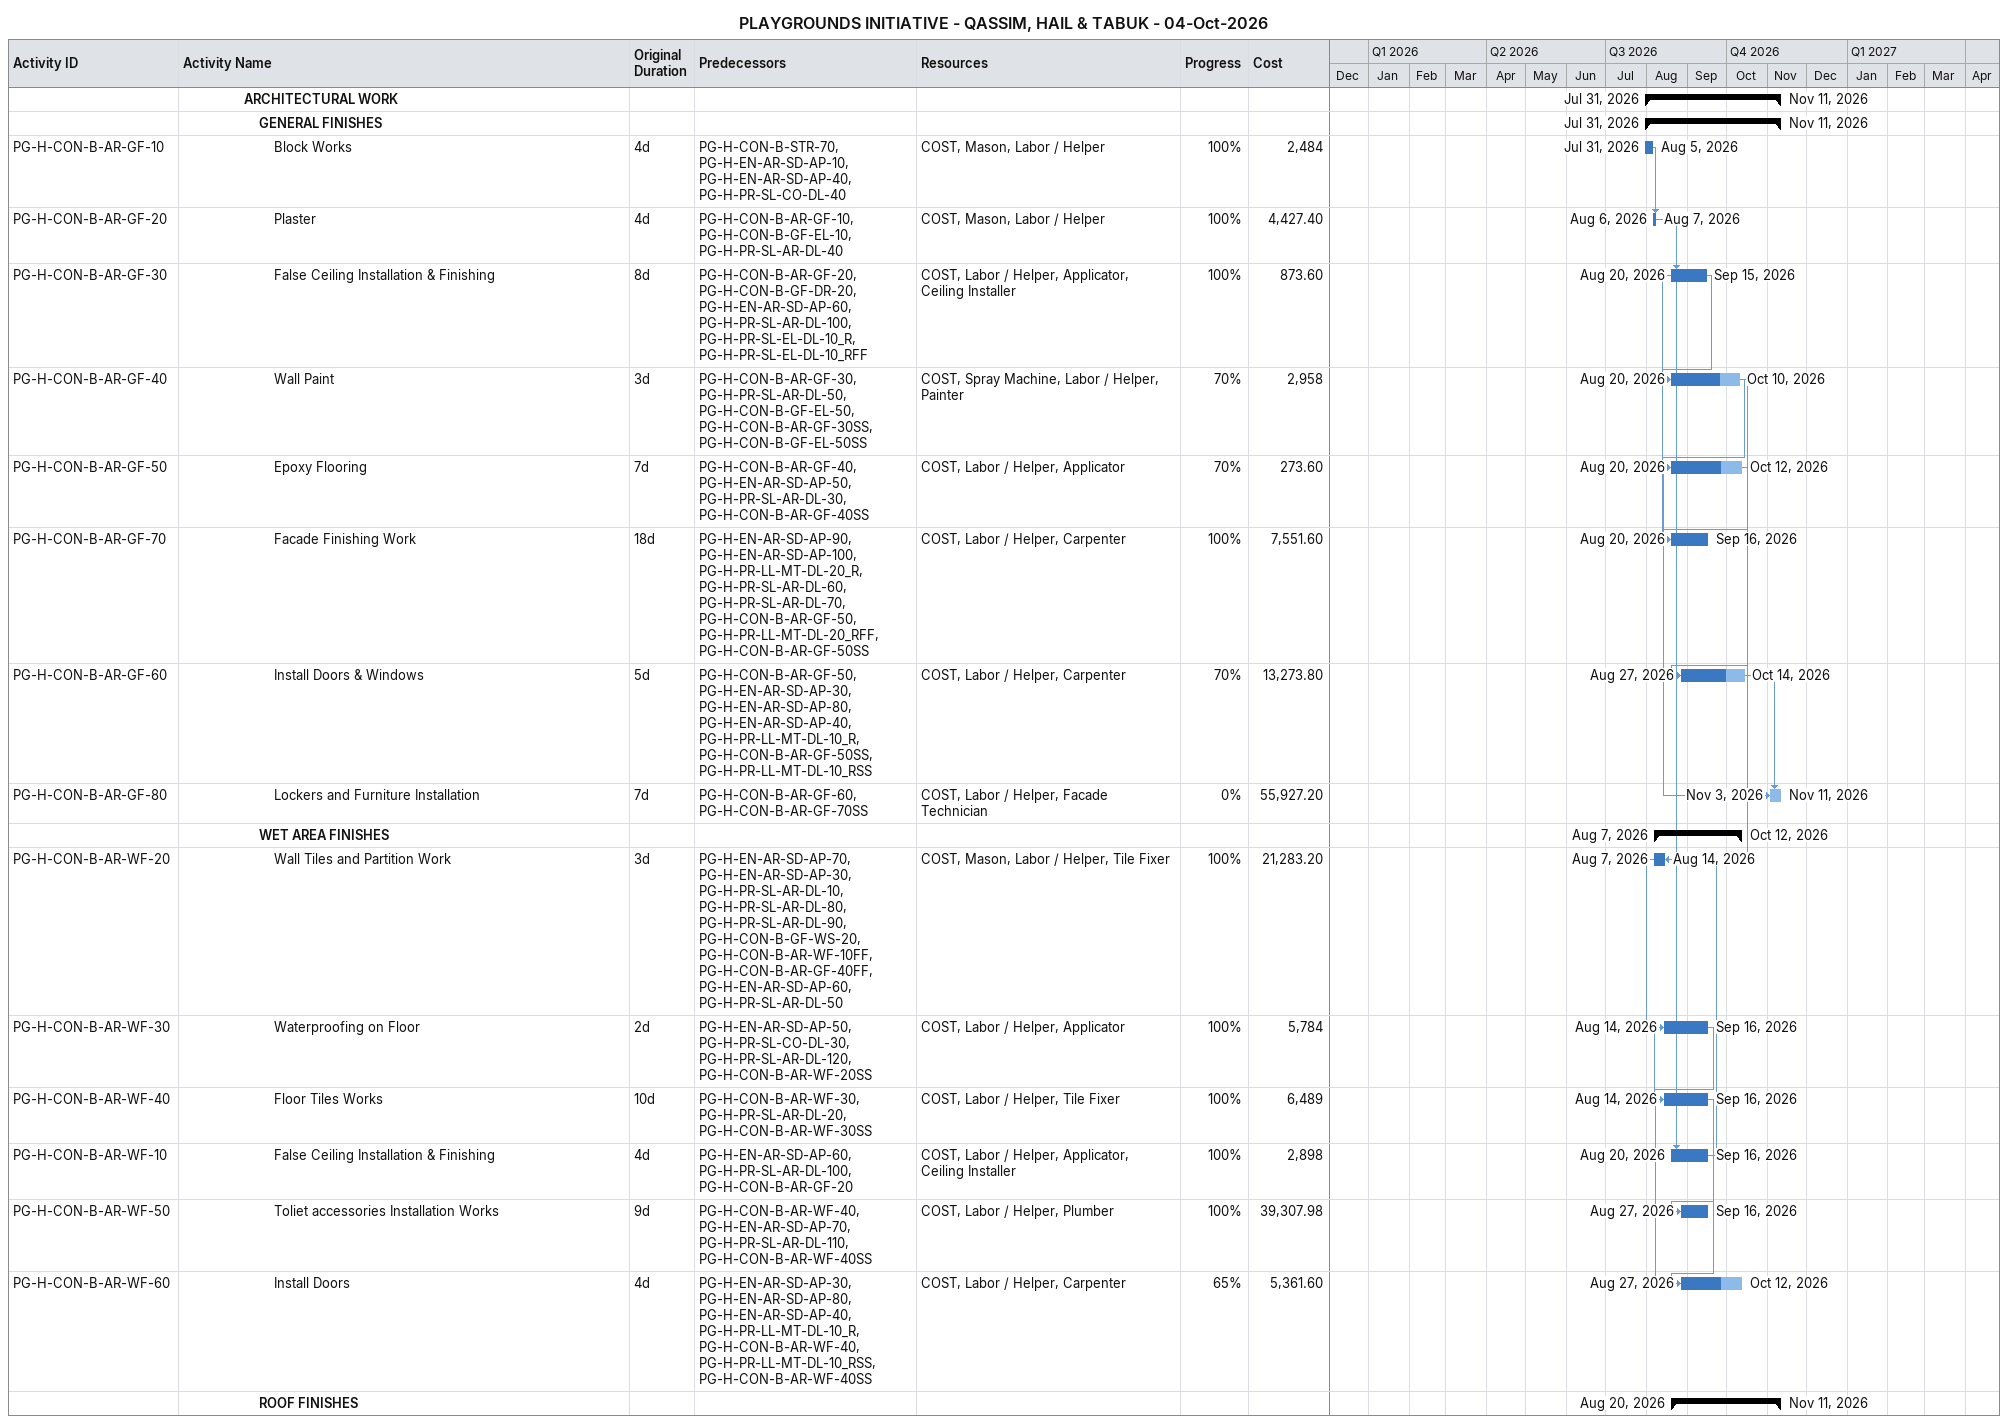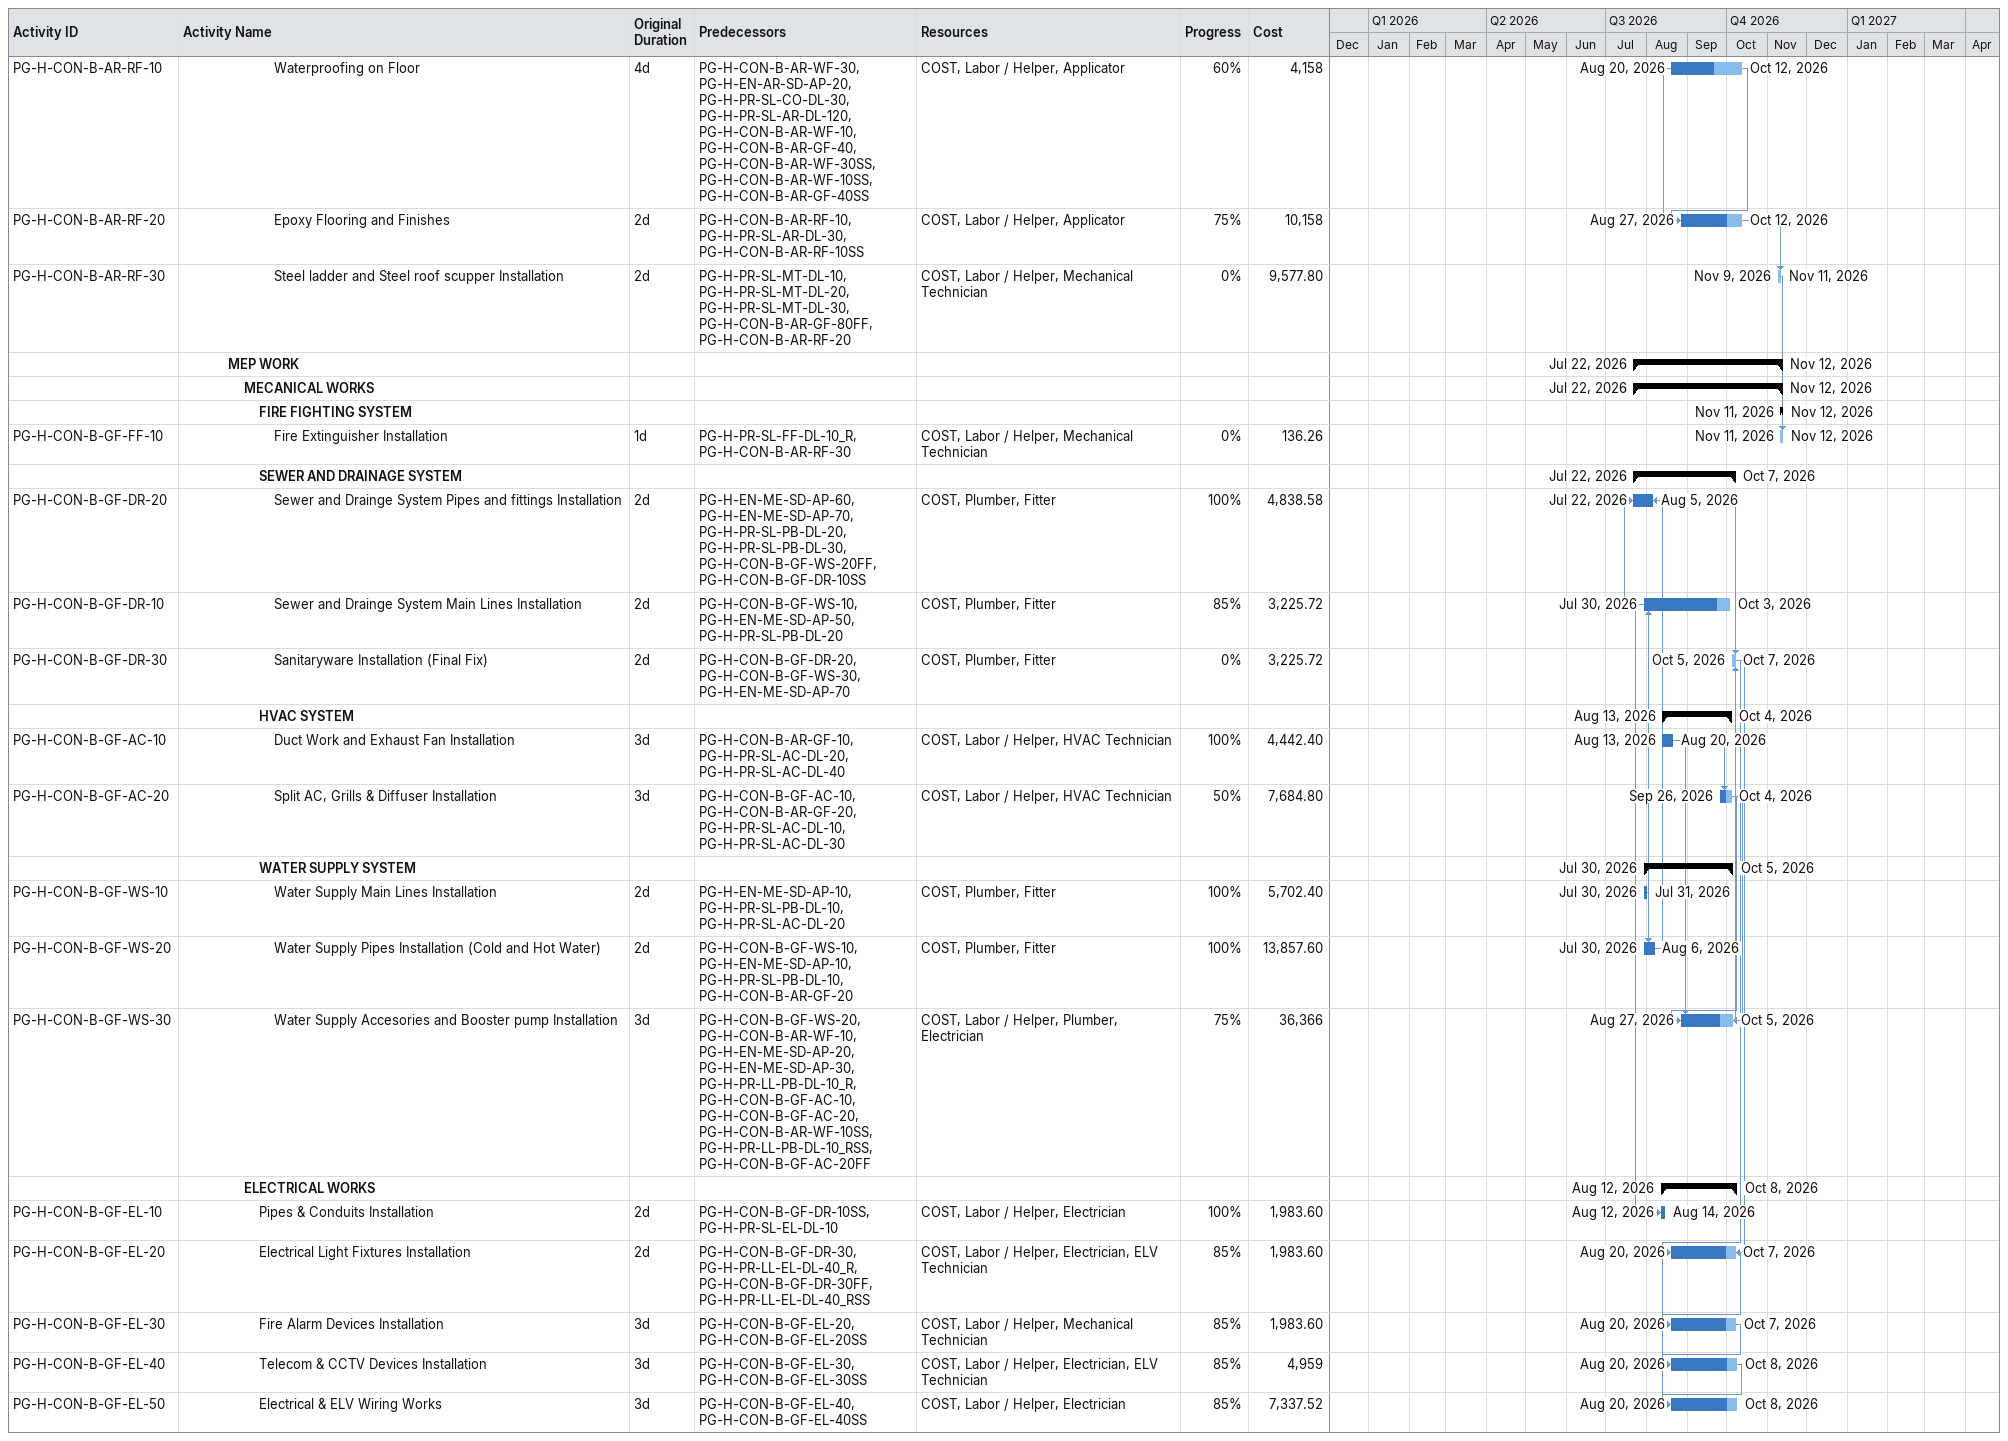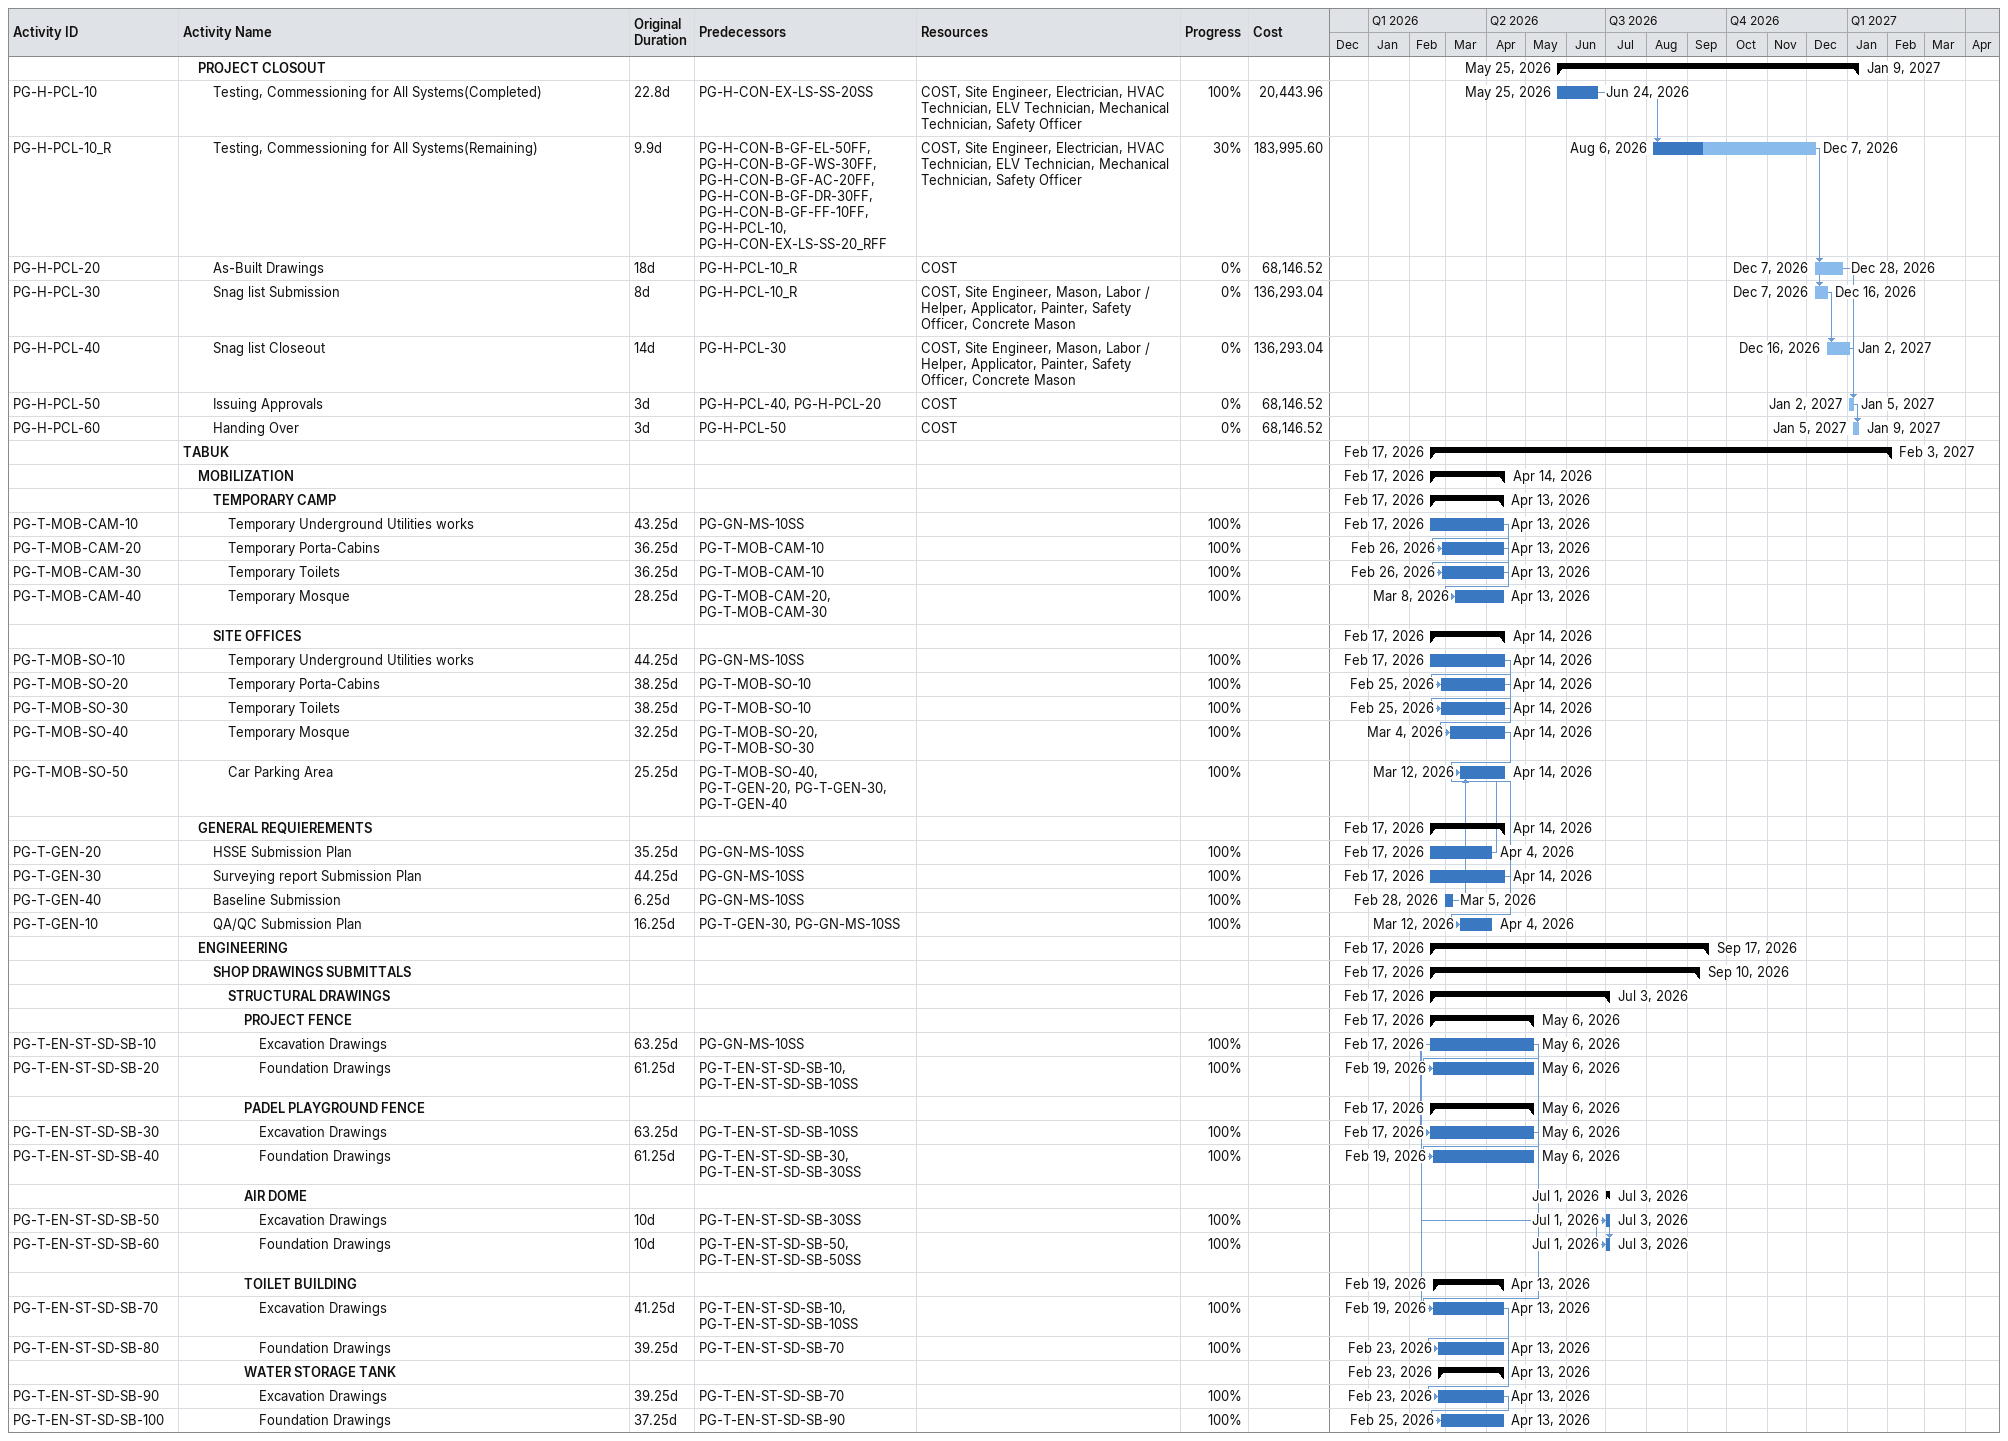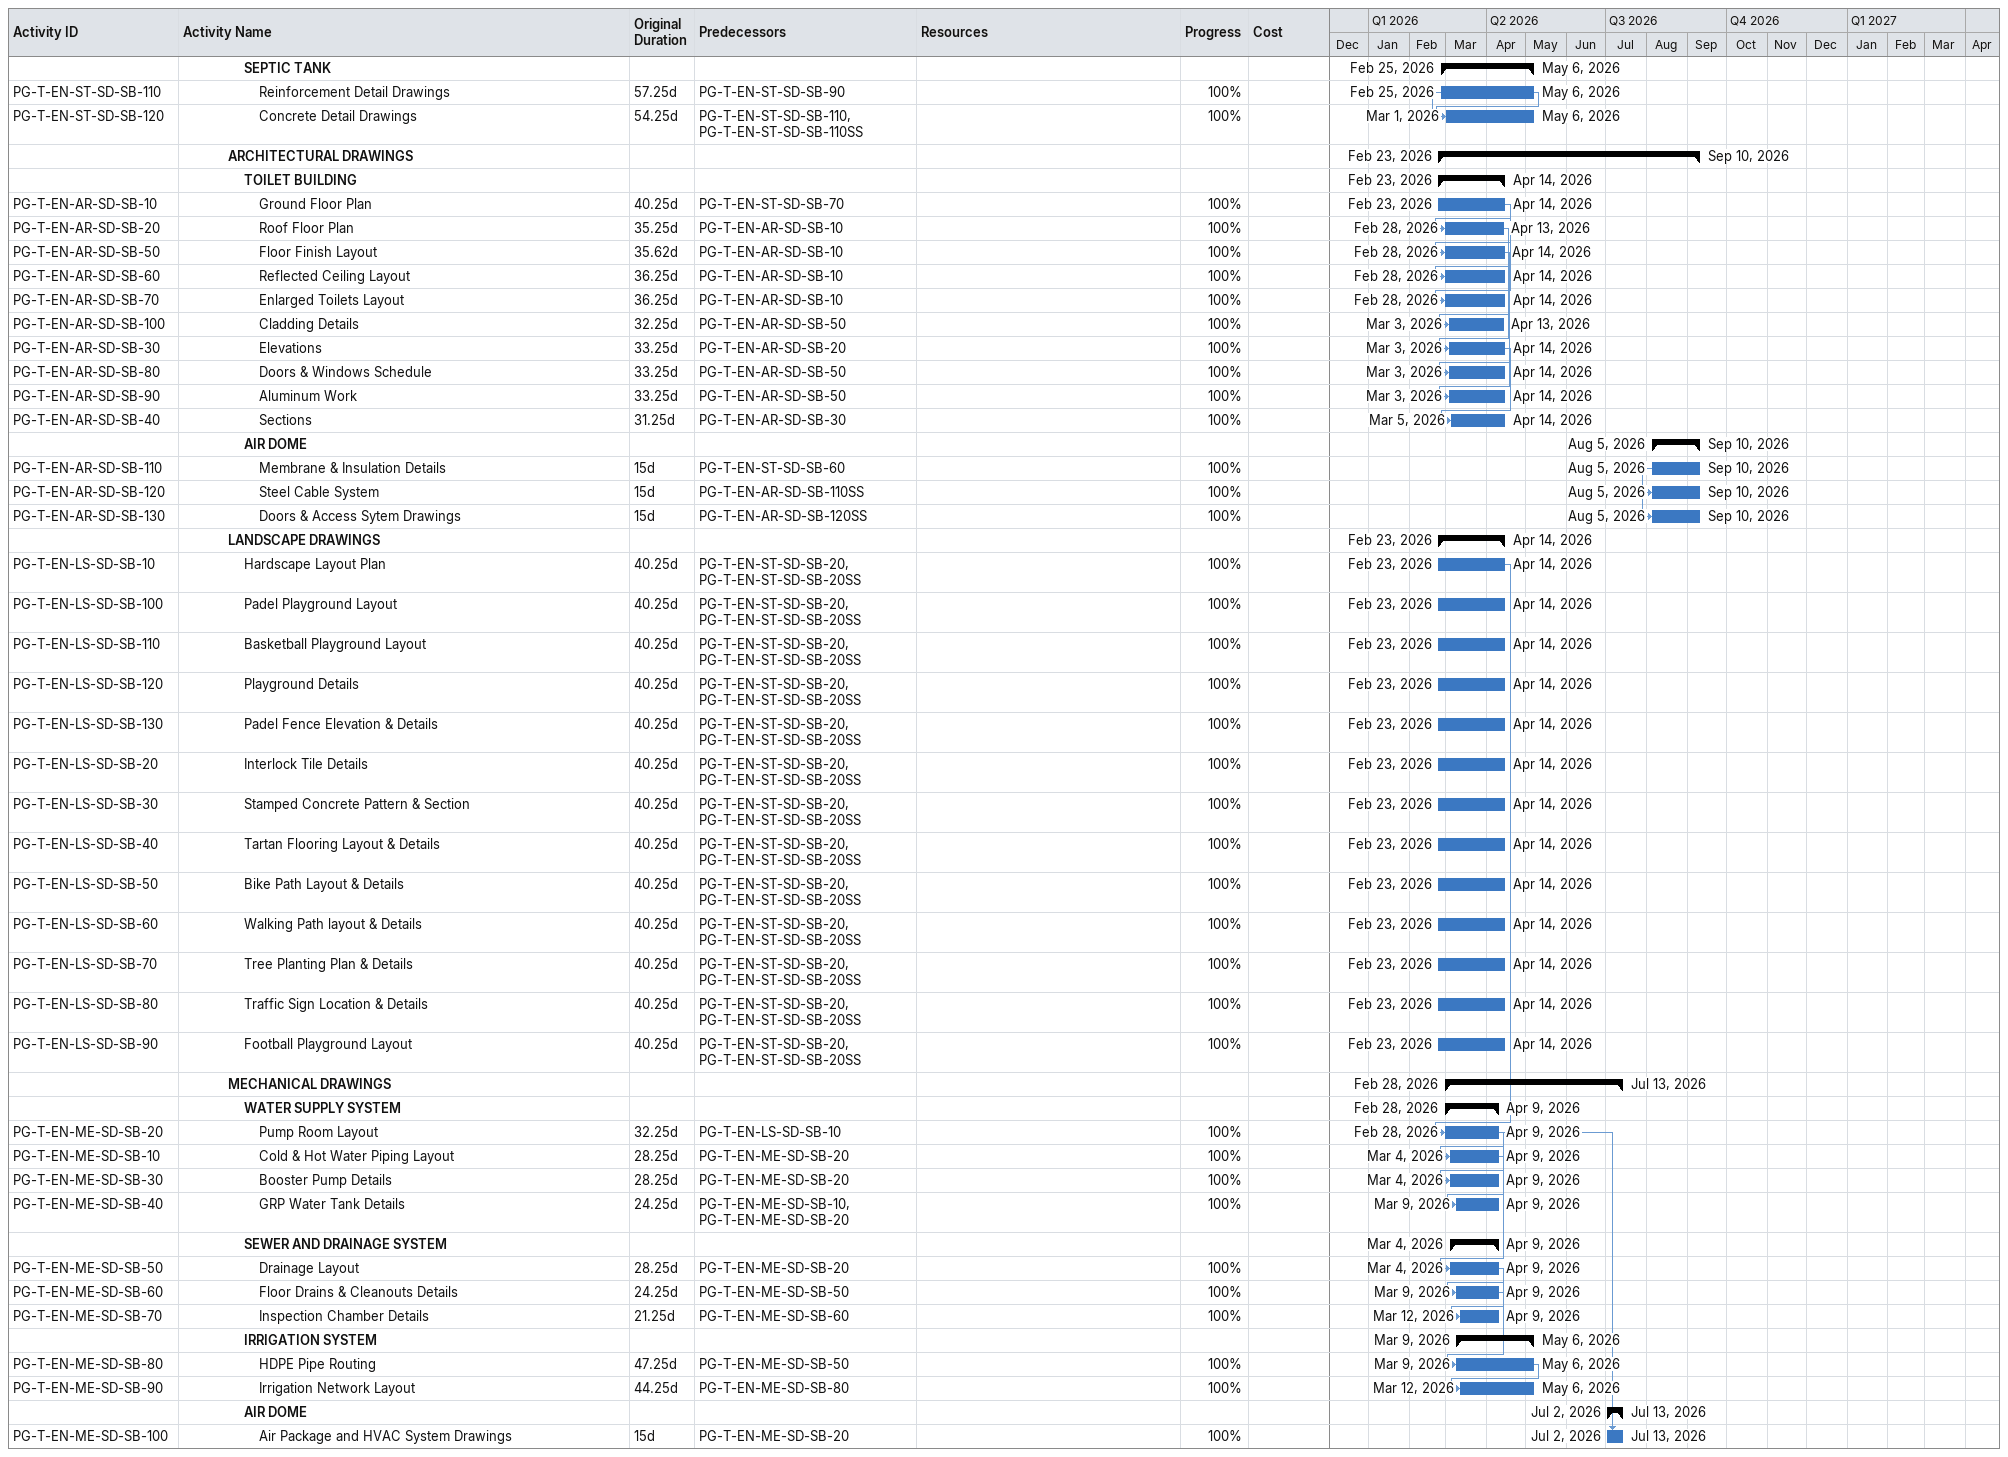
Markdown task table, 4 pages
PLAYGROUNDS INITIATIVE - QASSIM, HAIL & TABUK - 04-Oct-2026

| ID | Level | Task | Original duration | Start | Finish | Predecessors | Resources | % complete | Cost |
|---|---|---|---|---|---|---|---|---|---|
|  | 5 | **ARCHITECTURAL WORK** |  | 2026-07-31 | 2026-11-11 |  |  |  |  |
|  | 6 | **GENERAL FINISHES** |  | 2026-07-31 | 2026-11-11 |  |  |  |  |
| PG-H-CON-B-AR-GF-10 | 7 | Block Works | 4d | 2026-07-31 | 2026-08-05 | PG-H-CON-B-STR-70, PG-H-EN-AR-SD-AP-10, PG-H-EN-AR-SD-AP-40, PG-H-PR-SL-CO-DL-40 | COST, Mason, Labor / Helper | 100 | 2484 |
| PG-H-CON-B-AR-GF-20 | 7 | Plaster | 4d | 2026-08-06 | 2026-08-07 | PG-H-CON-B-AR-GF-10, PG-H-CON-B-GF-EL-10, PG-H-PR-SL-AR-DL-40 | COST, Mason, Labor / Helper | 100 | 4427.40 |
| PG-H-CON-B-AR-GF-30 | 7 | False Ceiling Installation & Finishing | 8d | 2026-08-20 | 2026-09-15 | PG-H-CON-B-AR-GF-20, PG-H-CON-B-GF-DR-20, PG-H-EN-AR-SD-AP-60, PG-H-PR-SL-AR-DL-100, PG-H-PR-SL-EL-DL-10_R, PG-H-PR-SL-EL-DL-10_RFF | COST, Labor / Helper, Applicator, Ceiling Installer | 100 | 873.60 |
| PG-H-CON-B-AR-GF-40 | 7 | Wall Paint | 3d | 2026-08-20 | 2026-10-10 | PG-H-CON-B-AR-GF-30, PG-H-PR-SL-AR-DL-50, PG-H-CON-B-GF-EL-50, PG-H-CON-B-AR-GF-30SS, PG-H-CON-B-GF-EL-50SS | COST, Spray Machine, Labor / Helper, Painter | 70 | 2958 |
| PG-H-CON-B-AR-GF-50 | 7 | Epoxy Flooring | 7d | 2026-08-20 | 2026-10-12 | PG-H-CON-B-AR-GF-40, PG-H-EN-AR-SD-AP-50, PG-H-PR-SL-AR-DL-30, PG-H-CON-B-AR-GF-40SS | COST, Labor / Helper, Applicator | 70 | 273.60 |
| PG-H-CON-B-AR-GF-70 | 7 | Facade Finishing Work | 18d | 2026-08-20 | 2026-09-16 | PG-H-EN-AR-SD-AP-90, PG-H-EN-AR-SD-AP-100, PG-H-PR-LL-MT-DL-20_R, PG-H-PR-SL-AR-DL-60, PG-H-PR-SL-AR-DL-70, PG-H-CON-B-AR-GF-50, PG-H-PR-LL-MT-DL-20_RFF, PG-H-CON-B-AR-GF-50SS | COST, Labor / Helper, Carpenter | 100 | 7551.60 |
| PG-H-CON-B-AR-GF-60 | 7 | Install Doors & Windows | 5d | 2026-08-27 | 2026-10-14 | PG-H-CON-B-AR-GF-50, PG-H-EN-AR-SD-AP-30, PG-H-EN-AR-SD-AP-80, PG-H-EN-AR-SD-AP-40, PG-H-PR-LL-MT-DL-10_R, PG-H-CON-B-AR-GF-50SS, PG-H-PR-LL-MT-DL-10_RSS | COST, Labor / Helper, Carpenter | 70 | 13273.80 |
| PG-H-CON-B-AR-GF-80 | 7 | Lockers and Furniture Installation | 7d | 2026-11-03 | 2026-11-11 | PG-H-CON-B-AR-GF-60, PG-H-CON-B-AR-GF-70SS | COST, Labor / Helper, Facade Technician | 0 | 55927.20 |
|  | 6 | **WET AREA FINISHES** |  | 2026-08-07 | 2026-10-12 |  |  |  |  |
| PG-H-CON-B-AR-WF-20 | 7 | Wall Tiles and Partition Work | 3d | 2026-08-07 | 2026-08-14 | PG-H-EN-AR-SD-AP-70, PG-H-EN-AR-SD-AP-30, PG-H-PR-SL-AR-DL-10, PG-H-PR-SL-AR-DL-80, PG-H-PR-SL-AR-DL-90, PG-H-CON-B-GF-WS-20, PG-H-CON-B-AR-WF-10FF, PG-H-CON-B-AR-GF-40FF, PG-H-EN-AR-SD-AP-60, PG-H-PR-SL-AR-DL-50 | COST, Mason, Labor / Helper, Tile Fixer | 100 | 21283.20 |
| PG-H-CON-B-AR-WF-30 | 7 | Waterproofing on Floor | 2d | 2026-08-14 | 2026-09-16 | PG-H-EN-AR-SD-AP-50, PG-H-PR-SL-CO-DL-30, PG-H-PR-SL-AR-DL-120, PG-H-CON-B-AR-WF-20SS | COST, Labor / Helper, Applicator | 100 | 5784 |
| PG-H-CON-B-AR-WF-40 | 7 | Floor Tiles Works | 10d | 2026-08-14 | 2026-09-16 | PG-H-CON-B-AR-WF-30, PG-H-PR-SL-AR-DL-20, PG-H-CON-B-AR-WF-30SS | COST, Labor / Helper, Tile Fixer | 100 | 6489 |
| PG-H-CON-B-AR-WF-10 | 7 | False Ceiling Installation & Finishing | 4d | 2026-08-20 | 2026-09-16 | PG-H-EN-AR-SD-AP-60, PG-H-PR-SL-AR-DL-100, PG-H-CON-B-AR-GF-20 | COST, Labor / Helper, Applicator, Ceiling Installer | 100 | 2898 |
| PG-H-CON-B-AR-WF-50 | 7 | Toliet accessories Installation Works | 9d | 2026-08-27 | 2026-09-16 | PG-H-CON-B-AR-WF-40, PG-H-EN-AR-SD-AP-70, PG-H-PR-SL-AR-DL-110, PG-H-CON-B-AR-WF-40SS | COST, Labor / Helper, Plumber | 100 | 39307.98 |
| PG-H-CON-B-AR-WF-60 | 7 | Install Doors | 4d | 2026-08-27 | 2026-10-12 | PG-H-EN-AR-SD-AP-30, PG-H-EN-AR-SD-AP-80, PG-H-EN-AR-SD-AP-40, PG-H-PR-LL-MT-DL-10_R, PG-H-CON-B-AR-WF-40, PG-H-PR-LL-MT-DL-10_RSS, PG-H-CON-B-AR-WF-40SS | COST, Labor / Helper, Carpenter | 65 | 5361.60 |
|  | 6 | **ROOF FINISHES** |  | 2026-08-20 | 2026-11-11 |  |  |  |  |
| PG-H-CON-B-AR-RF-10 | 7 | Waterproofing on Floor | 4d | 2026-08-20 | 2026-10-12 | PG-H-CON-B-AR-WF-30, PG-H-EN-AR-SD-AP-20, PG-H-PR-SL-CO-DL-30, PG-H-PR-SL-AR-DL-120, PG-H-CON-B-AR-WF-10, PG-H-CON-B-AR-GF-40, PG-H-CON-B-AR-WF-30SS, PG-H-CON-B-AR-WF-10SS, PG-H-CON-B-AR-GF-40SS | COST, Labor / Helper, Applicator | 60 | 4158 |
| PG-H-CON-B-AR-RF-20 | 7 | Epoxy Flooring and Finishes | 2d | 2026-08-27 | 2026-10-12 | PG-H-CON-B-AR-RF-10, PG-H-PR-SL-AR-DL-30, PG-H-CON-B-AR-RF-10SS | COST, Labor / Helper, Applicator | 75 | 10158 |
| PG-H-CON-B-AR-RF-30 | 7 | Steel ladder and Steel roof scupper Installation | 2d | 2026-11-09 | 2026-11-11 | PG-H-PR-SL-MT-DL-10, PG-H-PR-SL-MT-DL-20, PG-H-PR-SL-MT-DL-30, PG-H-CON-B-AR-GF-80FF, PG-H-CON-B-AR-RF-20 | COST, Labor / Helper, Mechanical Technician | 0 | 9577.80 |
|  | 4 | **MEP WORK** |  | 2026-07-22 | 2026-11-12 |  |  |  |  |
|  | 5 | **MECANICAL WORKS** |  | 2026-07-22 | 2026-11-12 |  |  |  |  |
|  | 6 | **FIRE FIGHTING SYSTEM** |  | 2026-11-11 | 2026-11-12 |  |  |  |  |
| PG-H-CON-B-GF-FF-10 | 7 | Fire Extinguisher Installation | 1d | 2026-11-11 | 2026-11-12 | PG-H-PR-SL-FF-DL-10_R, PG-H-CON-B-AR-RF-30 | COST, Labor / Helper, Mechanical Technician | 0 | 136.26 |
|  | 6 | **SEWER AND DRAINAGE SYSTEM** |  | 2026-07-22 | 2026-10-07 |  |  |  |  |
| PG-H-CON-B-GF-DR-20 | 7 | Sewer and Drainge System Pipes and fittings Installation | 2d | 2026-07-22 | 2026-08-05 | PG-H-EN-ME-SD-AP-60, PG-H-EN-ME-SD-AP-70, PG-H-PR-SL-PB-DL-20, PG-H-PR-SL-PB-DL-30, PG-H-CON-B-GF-WS-20FF, PG-H-CON-B-GF-DR-10SS | COST, Plumber, Fitter | 100 | 4838.58 |
| PG-H-CON-B-GF-DR-10 | 7 | Sewer and Drainge System Main Lines Installation | 2d | 2026-07-30 | 2026-10-03 | PG-H-CON-B-GF-WS-10, PG-H-EN-ME-SD-AP-50, PG-H-PR-SL-PB-DL-20 | COST, Plumber, Fitter | 85 | 3225.72 |
| PG-H-CON-B-GF-DR-30 | 7 | Sanitaryware Installation (Final Fix) | 2d | 2026-10-05 | 2026-10-07 | PG-H-CON-B-GF-DR-20, PG-H-CON-B-GF-WS-30, PG-H-EN-ME-SD-AP-70 | COST, Plumber, Fitter | 0 | 3225.72 |
|  | 6 | **HVAC SYSTEM** |  | 2026-08-13 | 2026-10-04 |  |  |  |  |
| PG-H-CON-B-GF-AC-10 | 7 | Duct Work and Exhaust Fan Installation | 3d | 2026-08-13 | 2026-08-20 | PG-H-CON-B-AR-GF-10, PG-H-PR-SL-AC-DL-20, PG-H-PR-SL-AC-DL-40 | COST, Labor / Helper, HVAC Technician | 100 | 4442.40 |
| PG-H-CON-B-GF-AC-20 | 7 | Split AC, Grills & Diffuser Installation | 3d | 2026-09-26 | 2026-10-04 | PG-H-CON-B-GF-AC-10, PG-H-CON-B-AR-GF-20, PG-H-PR-SL-AC-DL-10, PG-H-PR-SL-AC-DL-30 | COST, Labor / Helper, HVAC Technician | 50 | 7684.80 |
|  | 6 | **WATER SUPPLY SYSTEM** |  | 2026-07-30 | 2026-10-05 |  |  |  |  |
| PG-H-CON-B-GF-WS-10 | 7 | Water Supply Main Lines Installation | 2d | 2026-07-30 | 2026-07-31 | PG-H-EN-ME-SD-AP-10, PG-H-PR-SL-PB-DL-10, PG-H-PR-SL-AC-DL-20 | COST, Plumber, Fitter | 100 | 5702.40 |
| PG-H-CON-B-GF-WS-20 | 7 | Water Supply Pipes Installation (Cold and Hot Water) | 2d | 2026-07-30 | 2026-08-06 | PG-H-CON-B-GF-WS-10, PG-H-EN-ME-SD-AP-10, PG-H-PR-SL-PB-DL-10, PG-H-CON-B-AR-GF-20 | COST, Plumber, Fitter | 100 | 13857.60 |
| PG-H-CON-B-GF-WS-30 | 7 | Water Supply Accesories and Booster pump Installation | 3d | 2026-08-27 | 2026-10-05 | PG-H-CON-B-GF-WS-20, PG-H-CON-B-AR-WF-10, PG-H-EN-ME-SD-AP-20, PG-H-EN-ME-SD-AP-30, PG-H-PR-LL-PB-DL-10_R, PG-H-CON-B-GF-AC-10, PG-H-CON-B-GF-AC-20, PG-H-CON-B-AR-WF-10SS, PG-H-PR-LL-PB-DL-10_RSS, PG-H-CON-B-GF-AC-20FF | COST, Labor / Helper, Plumber, Electrician | 75 | 36366 |
|  | 5 | **ELECTRICAL WORKS** |  | 2026-08-12 | 2026-10-08 |  |  |  |  |
| PG-H-CON-B-GF-EL-10 | 6 | Pipes & Conduits Installation | 2d | 2026-08-12 | 2026-08-14 | PG-H-CON-B-GF-DR-10SS, PG-H-PR-SL-EL-DL-10 | COST, Labor / Helper, Electrician | 100 | 1983.60 |
| PG-H-CON-B-GF-EL-20 | 6 | Electrical Light Fixtures Installation | 2d | 2026-08-20 | 2026-10-07 | PG-H-CON-B-GF-DR-30, PG-H-PR-LL-EL-DL-40_R, PG-H-CON-B-GF-DR-30FF, PG-H-PR-LL-EL-DL-40_RSS | COST, Labor / Helper, Electrician, ELV Technician | 85 | 1983.60 |
| PG-H-CON-B-GF-EL-30 | 6 | Fire Alarm Devices Installation | 3d | 2026-08-20 | 2026-10-07 | PG-H-CON-B-GF-EL-20, PG-H-CON-B-GF-EL-20SS | COST, Labor / Helper, Mechanical Technician | 85 | 1983.60 |
| PG-H-CON-B-GF-EL-40 | 6 | Telecom & CCTV Devices Installation | 3d | 2026-08-20 | 2026-10-08 | PG-H-CON-B-GF-EL-30, PG-H-CON-B-GF-EL-30SS | COST, Labor / Helper, Electrician, ELV Technician | 85 | 4959 |
| PG-H-CON-B-GF-EL-50 | 6 | Electrical & ELV Wiring Works | 3d | 2026-08-20 | 2026-10-08 | PG-H-CON-B-GF-EL-40, PG-H-CON-B-GF-EL-40SS | COST, Labor / Helper, Electrician | 85 | 7337.52 |
|  | 2 | **PROJECT CLOSOUT** |  | 2026-05-25 | 2027-01-09 |  |  |  |  |
| PG-H-PCL-10 | 3 | Testing, Commessioning for All Systems(Completed) | 22.8d | 2026-05-25 | 2026-06-24 | PG-H-CON-EX-LS-SS-20SS | COST, Site Engineer, Electrician, HVAC Technician, ELV Technician, Mechanical Technician, Safety Officer | 100 | 20443.96 |
| PG-H-PCL-10_R | 3 | Testing, Commessioning for All Systems(Remaining) | 9.9d | 2026-08-06 | 2026-12-07 | PG-H-CON-B-GF-EL-50FF, PG-H-CON-B-GF-WS-30FF, PG-H-CON-B-GF-AC-20FF, PG-H-CON-B-GF-DR-30FF, PG-H-CON-B-GF-FF-10FF, PG-H-PCL-10, PG-H-CON-EX-LS-SS-20_RFF | COST, Site Engineer, Electrician, HVAC Technician, ELV Technician, Mechanical Technician, Safety Officer | 30 | 183995.60 |
| PG-H-PCL-20 | 3 | As-Built Drawings | 18d | 2026-12-07 | 2026-12-28 | PG-H-PCL-10_R | COST | 0 | 68146.52 |
| PG-H-PCL-30 | 3 | Snag list Submission | 8d | 2026-12-07 | 2026-12-16 | PG-H-PCL-10_R | COST, Site Engineer, Mason, Labor / Helper, Applicator, Painter, Safety Officer, Concrete Mason | 0 | 136293.04 |
| PG-H-PCL-40 | 3 | Snag list Closeout | 14d | 2026-12-16 | 2027-01-02 | PG-H-PCL-30 | COST, Site Engineer, Mason, Labor / Helper, Applicator, Painter, Safety Officer, Concrete Mason | 0 | 136293.04 |
| PG-H-PCL-50 | 3 | Issuing Approvals | 3d | 2027-01-02 | 2027-01-05 | PG-H-PCL-40, PG-H-PCL-20 | COST | 0 | 68146.52 |
| PG-H-PCL-60 | 3 | Handing Over | 3d | 2027-01-05 | 2027-01-09 | PG-H-PCL-50 | COST | 0 | 68146.52 |
|  | 1 | **TABUK** |  | 2026-02-17 | 2027-02-03 |  |  |  |  |
|  | 2 | **MOBILIZATION** |  | 2026-02-17 | 2026-04-14 |  |  |  |  |
|  | 3 | **TEMPORARY CAMP** |  | 2026-02-17 | 2026-04-13 |  |  |  |  |
| PG-T-MOB-CAM-10 | 4 | Temporary Underground Utilities works | 43.25d | 2026-02-17 | 2026-04-13 | PG-GN-MS-10SS |  | 100 |  |
| PG-T-MOB-CAM-20 | 4 | Temporary Porta-Cabins | 36.25d | 2026-02-26 | 2026-04-13 | PG-T-MOB-CAM-10 |  | 100 |  |
| PG-T-MOB-CAM-30 | 4 | Temporary Toilets | 36.25d | 2026-02-26 | 2026-04-13 | PG-T-MOB-CAM-10 |  | 100 |  |
| PG-T-MOB-CAM-40 | 4 | Temporary Mosque | 28.25d | 2026-03-08 | 2026-04-13 | PG-T-MOB-CAM-20, PG-T-MOB-CAM-30 |  | 100 |  |
|  | 3 | **SITE OFFICES** |  | 2026-02-17 | 2026-04-14 |  |  |  |  |
| PG-T-MOB-SO-10 | 4 | Temporary Underground Utilities works | 44.25d | 2026-02-17 | 2026-04-14 | PG-GN-MS-10SS |  | 100 |  |
| PG-T-MOB-SO-20 | 4 | Temporary Porta-Cabins | 38.25d | 2026-02-25 | 2026-04-14 | PG-T-MOB-SO-10 |  | 100 |  |
| PG-T-MOB-SO-30 | 4 | Temporary Toilets | 38.25d | 2026-02-25 | 2026-04-14 | PG-T-MOB-SO-10 |  | 100 |  |
| PG-T-MOB-SO-40 | 4 | Temporary Mosque | 32.25d | 2026-03-04 | 2026-04-14 | PG-T-MOB-SO-20, PG-T-MOB-SO-30 |  | 100 |  |
| PG-T-MOB-SO-50 | 4 | Car Parking Area | 25.25d | 2026-03-12 | 2026-04-14 | PG-T-MOB-SO-40, PG-T-GEN-20, PG-T-GEN-30, PG-T-GEN-40 |  | 100 |  |
|  | 2 | **GENERAL REQUIEREMENTS** |  | 2026-02-17 | 2026-04-14 |  |  |  |  |
| PG-T-GEN-20 | 3 | HSSE Submission Plan | 35.25d | 2026-02-17 | 2026-04-04 | PG-GN-MS-10SS |  | 100 |  |
| PG-T-GEN-30 | 3 | Surveying report Submission Plan | 44.25d | 2026-02-17 | 2026-04-14 | PG-GN-MS-10SS |  | 100 |  |
| PG-T-GEN-40 | 3 | Baseline Submission | 6.25d | 2026-02-28 | 2026-03-05 | PG-GN-MS-10SS |  | 100 |  |
| PG-T-GEN-10 | 3 | QA/QC Submission Plan | 16.25d | 2026-03-12 | 2026-04-04 | PG-T-GEN-30, PG-GN-MS-10SS |  | 100 |  |
|  | 2 | **ENGINEERING** |  | 2026-02-17 | 2026-09-17 |  |  |  |  |
|  | 3 | **SHOP DRAWINGS SUBMITTALS** |  | 2026-02-17 | 2026-09-10 |  |  |  |  |
|  | 4 | **STRUCTURAL DRAWINGS** |  | 2026-02-17 | 2026-07-03 |  |  |  |  |
|  | 5 | **PROJECT FENCE** |  | 2026-02-17 | 2026-05-06 |  |  |  |  |
| PG-T-EN-ST-SD-SB-10 | 6 | Excavation Drawings | 63.25d | 2026-02-17 | 2026-05-06 | PG-GN-MS-10SS |  | 100 |  |
| PG-T-EN-ST-SD-SB-20 | 6 | Foundation Drawings | 61.25d | 2026-02-19 | 2026-05-06 | PG-T-EN-ST-SD-SB-10, PG-T-EN-ST-SD-SB-10SS |  | 100 |  |
|  | 5 | **PADEL PLAYGROUND FENCE** |  | 2026-02-17 | 2026-05-06 |  |  |  |  |
| PG-T-EN-ST-SD-SB-30 | 6 | Excavation Drawings | 63.25d | 2026-02-17 | 2026-05-06 | PG-T-EN-ST-SD-SB-10SS |  | 100 |  |
| PG-T-EN-ST-SD-SB-40 | 6 | Foundation Drawings | 61.25d | 2026-02-19 | 2026-05-06 | PG-T-EN-ST-SD-SB-30, PG-T-EN-ST-SD-SB-30SS |  | 100 |  |
|  | 5 | **AIR DOME** |  | 2026-07-01 | 2026-07-03 |  |  |  |  |
| PG-T-EN-ST-SD-SB-50 | 6 | Excavation Drawings | 10d | 2026-07-01 | 2026-07-03 | PG-T-EN-ST-SD-SB-30SS |  | 100 |  |
| PG-T-EN-ST-SD-SB-60 | 6 | Foundation Drawings | 10d | 2026-07-01 | 2026-07-03 | PG-T-EN-ST-SD-SB-50, PG-T-EN-ST-SD-SB-50SS |  | 100 |  |
|  | 5 | **TOILET BUILDING** |  | 2026-02-19 | 2026-04-13 |  |  |  |  |
| PG-T-EN-ST-SD-SB-70 | 6 | Excavation Drawings | 41.25d | 2026-02-19 | 2026-04-13 | PG-T-EN-ST-SD-SB-10, PG-T-EN-ST-SD-SB-10SS |  | 100 |  |
| PG-T-EN-ST-SD-SB-80 | 6 | Foundation Drawings | 39.25d | 2026-02-23 | 2026-04-13 | PG-T-EN-ST-SD-SB-70 |  | 100 |  |
|  | 5 | **WATER STORAGE TANK** |  | 2026-02-23 | 2026-04-13 |  |  |  |  |
| PG-T-EN-ST-SD-SB-90 | 6 | Excavation Drawings | 39.25d | 2026-02-23 | 2026-04-13 | PG-T-EN-ST-SD-SB-70 |  | 100 |  |
| PG-T-EN-ST-SD-SB-100 | 6 | Foundation Drawings | 37.25d | 2026-02-25 | 2026-04-13 | PG-T-EN-ST-SD-SB-90 |  | 100 |  |
|  | 5 | **SEPTIC TANK** |  | 2026-02-25 | 2026-05-06 |  |  |  |  |
| PG-T-EN-ST-SD-SB-110 | 6 | Reinforcement Detail Drawings | 57.25d | 2026-02-25 | 2026-05-06 | PG-T-EN-ST-SD-SB-90 |  | 100 |  |
| PG-T-EN-ST-SD-SB-120 | 6 | Concrete Detail Drawings | 54.25d | 2026-03-01 | 2026-05-06 | PG-T-EN-ST-SD-SB-110, PG-T-EN-ST-SD-SB-110SS |  | 100 |  |
|  | 4 | **ARCHITECTURAL DRAWINGS** |  | 2026-02-23 | 2026-09-10 |  |  |  |  |
|  | 5 | **TOILET BUILDING** |  | 2026-02-23 | 2026-04-14 |  |  |  |  |
| PG-T-EN-AR-SD-SB-10 | 6 | Ground Floor Plan | 40.25d | 2026-02-23 | 2026-04-14 | PG-T-EN-ST-SD-SB-70 |  | 100 |  |
| PG-T-EN-AR-SD-SB-20 | 6 | Roof Floor Plan | 35.25d | 2026-02-28 | 2026-04-13 | PG-T-EN-AR-SD-SB-10 |  | 100 |  |
| PG-T-EN-AR-SD-SB-50 | 6 | Floor Finish Layout | 35.62d | 2026-02-28 | 2026-04-14 | PG-T-EN-AR-SD-SB-10 |  | 100 |  |
| PG-T-EN-AR-SD-SB-60 | 6 | Reflected Ceiling Layout | 36.25d | 2026-02-28 | 2026-04-14 | PG-T-EN-AR-SD-SB-10 |  | 100 |  |
| PG-T-EN-AR-SD-SB-70 | 6 | Enlarged Toilets Layout | 36.25d | 2026-02-28 | 2026-04-14 | PG-T-EN-AR-SD-SB-10 |  | 100 |  |
| PG-T-EN-AR-SD-SB-100 | 6 | Cladding Details | 32.25d | 2026-03-03 | 2026-04-13 | PG-T-EN-AR-SD-SB-50 |  | 100 |  |
| PG-T-EN-AR-SD-SB-30 | 6 | Elevations | 33.25d | 2026-03-03 | 2026-04-14 | PG-T-EN-AR-SD-SB-20 |  | 100 |  |
| PG-T-EN-AR-SD-SB-80 | 6 | Doors & Windows Schedule | 33.25d | 2026-03-03 | 2026-04-14 | PG-T-EN-AR-SD-SB-50 |  | 100 |  |
| PG-T-EN-AR-SD-SB-90 | 6 | Aluminum Work | 33.25d | 2026-03-03 | 2026-04-14 | PG-T-EN-AR-SD-SB-50 |  | 100 |  |
| PG-T-EN-AR-SD-SB-40 | 6 | Sections | 31.25d | 2026-03-05 | 2026-04-14 | PG-T-EN-AR-SD-SB-30 |  | 100 |  |
|  | 5 | **AIR DOME** |  | 2026-08-05 | 2026-09-10 |  |  |  |  |
| PG-T-EN-AR-SD-SB-110 | 6 | Membrane & Insulation Details | 15d | 2026-08-05 | 2026-09-10 | PG-T-EN-ST-SD-SB-60 |  | 100 |  |
| PG-T-EN-AR-SD-SB-120 | 6 | Steel Cable System | 15d | 2026-08-05 | 2026-09-10 | PG-T-EN-AR-SD-SB-110SS |  | 100 |  |
| PG-T-EN-AR-SD-SB-130 | 6 | Doors & Access Sytem Drawings | 15d | 2026-08-05 | 2026-09-10 | PG-T-EN-AR-SD-SB-120SS |  | 100 |  |
|  | 4 | **LANDSCAPE DRAWINGS** |  | 2026-02-23 | 2026-04-14 |  |  |  |  |
| PG-T-EN-LS-SD-SB-10 | 5 | Hardscape Layout Plan | 40.25d | 2026-02-23 | 2026-04-14 | PG-T-EN-ST-SD-SB-20, PG-T-EN-ST-SD-SB-20SS |  | 100 |  |
| PG-T-EN-LS-SD-SB-100 | 5 | Padel Playground Layout | 40.25d | 2026-02-23 | 2026-04-14 | PG-T-EN-ST-SD-SB-20, PG-T-EN-ST-SD-SB-20SS |  | 100 |  |
| PG-T-EN-LS-SD-SB-110 | 5 | Basketball Playground Layout | 40.25d | 2026-02-23 | 2026-04-14 | PG-T-EN-ST-SD-SB-20, PG-T-EN-ST-SD-SB-20SS |  | 100 |  |
| PG-T-EN-LS-SD-SB-120 | 5 | Playground Details | 40.25d | 2026-02-23 | 2026-04-14 | PG-T-EN-ST-SD-SB-20, PG-T-EN-ST-SD-SB-20SS |  | 100 |  |
| PG-T-EN-LS-SD-SB-130 | 5 | Padel Fence Elevation & Details | 40.25d | 2026-02-23 | 2026-04-14 | PG-T-EN-ST-SD-SB-20, PG-T-EN-ST-SD-SB-20SS |  | 100 |  |
| PG-T-EN-LS-SD-SB-20 | 5 | Interlock Tile Details | 40.25d | 2026-02-23 | 2026-04-14 | PG-T-EN-ST-SD-SB-20, PG-T-EN-ST-SD-SB-20SS |  | 100 |  |
| PG-T-EN-LS-SD-SB-30 | 5 | Stamped Concrete Pattern & Section | 40.25d | 2026-02-23 | 2026-04-14 | PG-T-EN-ST-SD-SB-20, PG-T-EN-ST-SD-SB-20SS |  | 100 |  |
| PG-T-EN-LS-SD-SB-40 | 5 | Tartan Flooring Layout & Details | 40.25d | 2026-02-23 | 2026-04-14 | PG-T-EN-ST-SD-SB-20, PG-T-EN-ST-SD-SB-20SS |  | 100 |  |
| PG-T-EN-LS-SD-SB-50 | 5 | Bike Path Layout & Details | 40.25d | 2026-02-23 | 2026-04-14 | PG-T-EN-ST-SD-SB-20, PG-T-EN-ST-SD-SB-20SS |  | 100 |  |
| PG-T-EN-LS-SD-SB-60 | 5 | Walking Path layout & Details | 40.25d | 2026-02-23 | 2026-04-14 | PG-T-EN-ST-SD-SB-20, PG-T-EN-ST-SD-SB-20SS |  | 100 |  |
| PG-T-EN-LS-SD-SB-70 | 5 | Tree Planting Plan & Details | 40.25d | 2026-02-23 | 2026-04-14 | PG-T-EN-ST-SD-SB-20, PG-T-EN-ST-SD-SB-20SS |  | 100 |  |
| PG-T-EN-LS-SD-SB-80 | 5 | Traffic Sign Location & Details | 40.25d | 2026-02-23 | 2026-04-14 | PG-T-EN-ST-SD-SB-20, PG-T-EN-ST-SD-SB-20SS |  | 100 |  |
| PG-T-EN-LS-SD-SB-90 | 5 | Football Playground Layout | 40.25d | 2026-02-23 | 2026-04-14 | PG-T-EN-ST-SD-SB-20, PG-T-EN-ST-SD-SB-20SS |  | 100 |  |
|  | 4 | **MECHANICAL DRAWINGS** |  | 2026-02-28 | 2026-07-13 |  |  |  |  |
|  | 5 | **WATER SUPPLY SYSTEM** |  | 2026-02-28 | 2026-04-09 |  |  |  |  |
| PG-T-EN-ME-SD-SB-20 | 6 | Pump Room Layout | 32.25d | 2026-02-28 | 2026-04-09 | PG-T-EN-LS-SD-SB-10 |  | 100 |  |
| PG-T-EN-ME-SD-SB-10 | 6 | Cold & Hot Water Piping Layout | 28.25d | 2026-03-04 | 2026-04-09 | PG-T-EN-ME-SD-SB-20 |  | 100 |  |
| PG-T-EN-ME-SD-SB-30 | 6 | Booster Pump Details | 28.25d | 2026-03-04 | 2026-04-09 | PG-T-EN-ME-SD-SB-20 |  | 100 |  |
| PG-T-EN-ME-SD-SB-40 | 6 | GRP Water Tank Details | 24.25d | 2026-03-09 | 2026-04-09 | PG-T-EN-ME-SD-SB-10, PG-T-EN-ME-SD-SB-20 |  | 100 |  |
|  | 5 | **SEWER AND DRAINAGE SYSTEM** |  | 2026-03-04 | 2026-04-09 |  |  |  |  |
| PG-T-EN-ME-SD-SB-50 | 6 | Drainage Layout | 28.25d | 2026-03-04 | 2026-04-09 | PG-T-EN-ME-SD-SB-20 |  | 100 |  |
| PG-T-EN-ME-SD-SB-60 | 6 | Floor Drains & Cleanouts Details | 24.25d | 2026-03-09 | 2026-04-09 | PG-T-EN-ME-SD-SB-50 |  | 100 |  |
| PG-T-EN-ME-SD-SB-70 | 6 | Inspection Chamber Details | 21.25d | 2026-03-12 | 2026-04-09 | PG-T-EN-ME-SD-SB-60 |  | 100 |  |
|  | 5 | **IRRIGATION SYSTEM** |  | 2026-03-09 | 2026-05-06 |  |  |  |  |
| PG-T-EN-ME-SD-SB-80 | 6 | HDPE Pipe Routing | 47.25d | 2026-03-09 | 2026-05-06 | PG-T-EN-ME-SD-SB-50 |  | 100 |  |
| PG-T-EN-ME-SD-SB-90 | 6 | Irrigation Network Layout | 44.25d | 2026-03-12 | 2026-05-06 | PG-T-EN-ME-SD-SB-80 |  | 100 |  |
|  | 5 | **AIR DOME** |  | 2026-07-02 | 2026-07-13 |  |  |  |  |
| PG-T-EN-ME-SD-SB-100 | 6 | Air Package and HVAC System Drawings | 15d | 2026-07-02 | 2026-07-13 | PG-T-EN-ME-SD-SB-20 |  | 100 |  |
